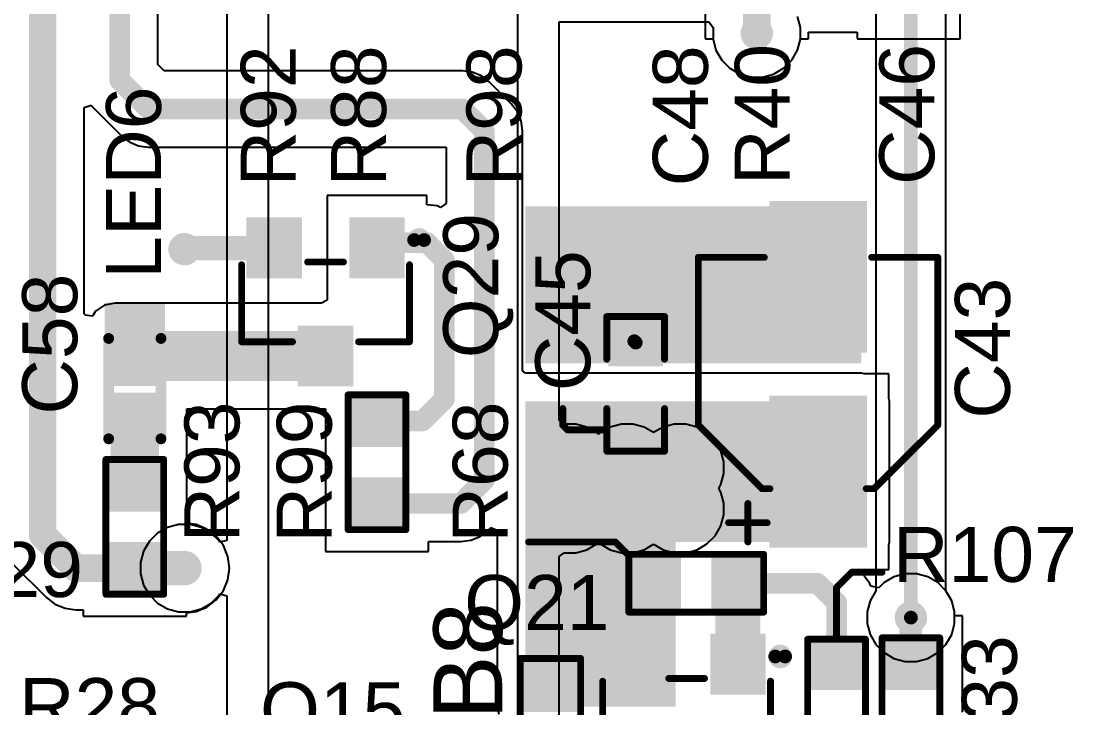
# Model space of a CAD drawing. Header units: millimetres. Extents: x -3 to 5437, y -3 to 5435.
# Drawn here: x 132.82 to 152.24, y 21.06 to 33.75 of the extents above; entities that cross this region are included whole.
import ezdxf

# ---------------------------------------------------------------- set-up
doc = ezdxf.new("R2010")
doc.units = ezdxf.units.MM
for name, color, linetype in [('BottomLayer', 5, 'Continuous'), ('BottomSolder', 6, 'Continuous'), ('TopLayer', 1, 'Continuous'), ('TopOverlay', 2, 'Continuous'), ('TopPaste', 8, 'Continuous'), ('TopSolder', 216, 'Continuous'), ('ViaHoleLayer', 16, 'Continuous')]:
    doc.layers.add(name, color=color, linetype=linetype)
doc.styles.add('Arial', font='', dxfattribs={"height": 0.2})
doc.styles.get('Arial').set_extended_font_data('Arial')

# ---------------------------------------------------------------- blocks, each defined once
blk = doc.blocks.new('R___0603_260')
at = {"layer": 'TopLayer'}
for points in [[(-0.381, 0.4445), (-0.381, -0.4445), (-1.143, -0.4445), (-1.143, 0.4445)], [(1.143, 0.4445), (1.143, -0.4445), (0.381, -0.4445), (0.381, 0.4445)]]:
    blk.add_hatch(color=1, dxfattribs=at).paths.add_polyline_path(points)
at = {"layer": 'TopPaste'}
for points in [[(-0.381, 0.4445), (-0.381, -0.4445), (-1.143, -0.4445), (-1.143, 0.4445)], [(1.143, 0.4445), (1.143, -0.4445), (0.381, -0.4445), (0.381, 0.4445)]]:
    blk.add_hatch(color=8, dxfattribs=at).paths.add_polyline_path(points)
at = {"layer": 'TopSolder'}
for points in [[(-0.2794, 0.5461), (-0.2794, -0.5461), (-1.2446, -0.5461), (-1.2446, 0.5461)], [(1.2446, 0.5461), (1.2446, -0.5461), (0.2794, -0.5461), (0.2794, 0.5461)]]:
    blk.add_hatch(color=216, dxfattribs=at).paths.add_polyline_path(points)
at = {"layer": 'TopOverlay', "const_width": 0.127}
for points in [[(-1.2192, -0.5334), (-1.2192, 0.5334)], [(1.2192, 0.5334), (-1.2192, 0.5334)], [(1.2192, -0.5334), (1.2192, 0.5334)], [(1.2192, -0.5334), (-1.2192, -0.5334)]]:
    blk.add_lwpolyline(points, dxfattribs=at)
at = {"layer": 'TopOverlay', "const_width": 0.0635}
for points in [[(-1.25095, 0.5334, 1), (-1.18745, 0.5334, 1)], [(-1.25095, 0.5334, 1), (-1.18745, 0.5334, 1)], [(1.18745, 0.5334, 1), (1.25095, 0.5334, 1)], [(1.18745, 0.5334, 1), (1.25095, 0.5334, 1)], [(-1.25095, -0.5334, 1), (-1.18745, -0.5334, 1)], [(-1.25095, -0.5334, 1), (-1.18745, -0.5334, 1)], [(1.18745, -0.5334, 1), (1.25095, -0.5334, 1)], [(1.18745, -0.5334, 1), (1.25095, -0.5334, 1)]]:
    blk.add_lwpolyline(points, format="xyb", close=True, dxfattribs=at)
blk = doc.blocks.new('RES_0603_296')
at = {"layer": 'TopLayer'}
for points in [[(-0.381, 0.4445), (-0.381, -0.4445), (-1.143, -0.4445), (-1.143, 0.4445)], [(1.143, 0.4445), (1.143, -0.4445), (0.381, -0.4445), (0.381, 0.4445)]]:
    blk.add_hatch(color=1, dxfattribs=at).paths.add_polyline_path(points)
at = {"layer": 'TopPaste'}
for points in [[(-0.381, 0.4445), (-0.381, -0.4445), (-1.143, -0.4445), (-1.143, 0.4445)], [(1.143, 0.4445), (1.143, -0.4445), (0.381, -0.4445), (0.381, 0.4445)]]:
    blk.add_hatch(color=8, dxfattribs=at).paths.add_polyline_path(points)
at = {"layer": 'TopSolder'}
for points in [[(-0.2794, 0.5461), (-0.2794, -0.5461), (-1.2446, -0.5461), (-1.2446, 0.5461)], [(1.2446, 0.5461), (1.2446, -0.5461), (0.2794, -0.5461), (0.2794, 0.5461)]]:
    blk.add_hatch(color=216, dxfattribs=at).paths.add_polyline_path(points)
at = {"layer": 'TopOverlay', "const_width": 0.127}
for points in [[(-1.2446, 0.5334), (-1.2446, -0.5334)], [(-1.2446, 0.5334), (1.2446, 0.5334)], [(1.2446, 0.5334), (1.2446, -0.5334)], [(-1.2446, -0.5334), (1.2446, -0.5334)]]:
    blk.add_lwpolyline(points, dxfattribs=at)
at = {"layer": 'TopOverlay', "const_width": 0.0635}
for points in [[(-1.27635, 0.5334, 1), (-1.21285, 0.5334, 1)], [(-1.27635, 0.5334, 1), (-1.21285, 0.5334, 1)], [(1.21285, 0.5334, 1), (1.27635, 0.5334, 1)], [(1.21285, 0.5334, 1), (1.27635, 0.5334, 1)], [(-1.27635, -0.5334, 1), (-1.21285, -0.5334, 1)], [(-1.27635, -0.5334, 1), (-1.21285, -0.5334, 1)], [(1.21285, -0.5334, 1), (1.27635, -0.5334, 1)], [(1.21285, -0.5334, 1), (1.27635, -0.5334, 1)]]:
    blk.add_lwpolyline(points, format="xyb", close=True, dxfattribs=at)
blk = doc.blocks.new('RES_0603_302')
at = {"layer": 'TopLayer'}
for points in [[(-0.381, 0.4445), (-0.381, -0.4445), (-1.143, -0.4445), (-1.143, 0.4445)], [(1.143, 0.4445), (1.143, -0.4445), (0.381, -0.4445), (0.381, 0.4445)]]:
    blk.add_hatch(color=1, dxfattribs=at).paths.add_polyline_path(points)
at = {"layer": 'TopPaste'}
for points in [[(-0.381, 0.4445), (-0.381, -0.4445), (-1.143, -0.4445), (-1.143, 0.4445)], [(1.143, 0.4445), (1.143, -0.4445), (0.381, -0.4445), (0.381, 0.4445)]]:
    blk.add_hatch(color=8, dxfattribs=at).paths.add_polyline_path(points)
at = {"layer": 'TopSolder'}
for points in [[(-0.2794, 0.5461), (-0.2794, -0.5461), (-1.2446, -0.5461), (-1.2446, 0.5461)], [(1.2446, 0.5461), (1.2446, -0.5461), (0.2794, -0.5461), (0.2794, 0.5461)]]:
    blk.add_hatch(color=216, dxfattribs=at).paths.add_polyline_path(points)
at = {"layer": 'TopOverlay', "const_width": 0.127}
for points in [[(1.2446, 0.5334), (-1.2446, 0.5334)], [(-1.2446, -0.5334), (-1.2446, 0.5334)], [(1.2446, -0.5334), (1.2446, 0.5334)], [(1.2446, -0.5334), (-1.2446, -0.5334)]]:
    blk.add_lwpolyline(points, dxfattribs=at)
at = {"layer": 'TopOverlay', "const_width": 0.0635}
for points in [[(-1.27635, 0.5334, 1), (-1.21285, 0.5334, 1)], [(-1.27635, 0.5334, 1), (-1.21285, 0.5334, 1)], [(1.21285, 0.5334, 1), (1.27635, 0.5334, 1)], [(1.21285, 0.5334, 1), (1.27635, 0.5334, 1)], [(-1.27635, -0.5334, 1), (-1.21285, -0.5334, 1)], [(-1.27635, -0.5334, 1), (-1.21285, -0.5334, 1)], [(1.21285, -0.5334, 1), (1.27635, -0.5334, 1)], [(1.21285, -0.5334, 1), (1.27635, -0.5334, 1)]]:
    blk.add_lwpolyline(points, format="xyb", close=True, dxfattribs=at)
blk = doc.blocks.new('RES_0603_315')
at = {"layer": 'TopLayer'}
for points in [[(-0.381, 0.4445), (-0.381, -0.4445), (-1.143, -0.4445), (-1.143, 0.4445)], [(1.143, 0.4445), (1.143, -0.4445), (0.381, -0.4445), (0.381, 0.4445)]]:
    blk.add_hatch(color=1, dxfattribs=at).paths.add_polyline_path(points)
at = {"layer": 'TopPaste'}
for points in [[(-0.381, 0.4445), (-0.381, -0.4445), (-1.143, -0.4445), (-1.143, 0.4445)], [(1.143, 0.4445), (1.143, -0.4445), (0.381, -0.4445), (0.381, 0.4445)]]:
    blk.add_hatch(color=8, dxfattribs=at).paths.add_polyline_path(points)
at = {"layer": 'TopSolder'}
for points in [[(-0.2794, 0.5461), (-0.2794, -0.5461), (-1.2446, -0.5461), (-1.2446, 0.5461)], [(1.2446, 0.5461), (1.2446, -0.5461), (0.2794, -0.5461), (0.2794, 0.5461)]]:
    blk.add_hatch(color=216, dxfattribs=at).paths.add_polyline_path(points)
at = {"layer": 'TopOverlay', "const_width": 0.127}
for points in [[(-1.2446, -0.5334), (-1.2446, 0.5334)], [(1.2446, 0.5334), (-1.2446, 0.5334)], [(1.2446, -0.5334), (1.2446, 0.5334)], [(1.2446, -0.5334), (-1.2446, -0.5334)]]:
    blk.add_lwpolyline(points, dxfattribs=at)
at = {"layer": 'TopOverlay', "const_width": 0.0635}
for points in [[(-1.27635, 0.5334, 1), (-1.21285, 0.5334, 1)], [(-1.27635, 0.5334, 1), (-1.21285, 0.5334, 1)], [(1.21285, 0.5334, 1), (1.27635, 0.5334, 1)], [(1.21285, 0.5334, 1), (1.27635, 0.5334, 1)], [(-1.27635, -0.5334, 1), (-1.21285, -0.5334, 1)], [(-1.27635, -0.5334, 1), (-1.21285, -0.5334, 1)], [(1.21285, -0.5334, 1), (1.27635, -0.5334, 1)], [(1.21285, -0.5334, 1), (1.27635, -0.5334, 1)]]:
    blk.add_lwpolyline(points, format="xyb", close=True, dxfattribs=at)
blk = doc.blocks.new('SOT_23_321')
at = {"layer": 'TopLayer'}
for points in [[(-0.41, 1.46), (0.41, 1.46), (0.41, 0.54), (-0.41, 0.54)], [(-1.36, -0.54), (-0.54, -0.54), (-0.54, -1.46), (-1.36, -1.46)], [(0.54, -0.54), (1.36, -0.54), (1.36, -1.46), (0.54, -1.46)]]:
    blk.add_hatch(color=1, dxfattribs=at).paths.add_polyline_path(points)
at = {"layer": 'TopPaste'}
for points in [[(-0.41, 1.46), (0.41, 1.46), (0.41, 0.54), (-0.41, 0.54)], [(-1.36, -0.54), (-0.54, -0.54), (-0.54, -1.46), (-1.36, -1.46)], [(0.54, -0.54), (1.36, -0.54), (1.36, -1.46), (0.54, -1.46)]]:
    blk.add_hatch(color=8, dxfattribs=at).paths.add_polyline_path(points)
at = {"layer": 'TopSolder'}
for points in [[(-0.512, 1.562), (0.512, 1.562), (0.512, 0.438), (-0.512, 0.438)], [(-1.462, -0.438), (-0.438, -0.438), (-0.438, -1.562), (-1.462, -1.562)], [(0.438, -0.438), (1.462, -0.438), (1.462, -1.562), (0.438, -1.562)]]:
    blk.add_hatch(color=216, dxfattribs=at).paths.add_polyline_path(points)
at = {"layer": 'TopOverlay', "const_width": 0.127}
for points in [[(-0.61, 0.737), (-1.549, 0.737)], [(-1.549, 0.737), (-1.549, -0.686)], [(1.549, 0.737), (0.61, 0.737)], [(1.549, 0.737), (1.549, -0.686)], [(0.33, -0.737), (-0.33, -0.737)]]:
    blk.add_lwpolyline(points, dxfattribs=at)
at = {"layer": 'TopOverlay'}
for points, const_width in [([(-1.581, 0.737, 1), (-1.518, 0.737, 1)], 0.0635), ([(-1.581, 0.737, 1), (-1.518, 0.737, 1)], 0.0635), ([(-0.641, 0.737, 1), (-0.578, 0.737, 1)], 0.0635), ([(0.578, 0.737, 1), (0.641, 0.737, 1)], 0.0635), ([(1.518, 0.737, 1), (1.581, 0.737, 1)], 0.0635), ([(1.518, 0.737, 1), (1.581, 0.737, 1)], 0.0635), ([(-1.581, -0.686, 1), (-1.518, -0.686, 1)], 0.0635), ([(-0.362, -0.737, 1), (-0.298, -0.737, 1)], 0.0635), ([(0.298, -0.737, 1), (0.362, -0.737, 1)], 0.0635), ([(1.518, -0.686, 1), (1.581, -0.686, 1)], 0.0635), ([(-1.636, -1.143, 1), (-1.819, -1.143, 1)], 0.254), ([(-1.882, -1.143, 1), (-1.755, -1.143, 1)], 0.127), ([(-1.699, -1.143, 1), (-1.572, -1.143, 1)], 0.127)]:
    blk.add_lwpolyline(points, format="xyb", close=True, dxfattribs=dict(at, const_width=const_width))
blk = doc.blocks.new('LED_0402_330')
at = {"layer": 'TopLayer'}
for points in [[(-0.785, 0.36), (-0.165, 0.36), (-0.165, -0.36), (-0.785, -0.36)], [(0.165, 0.36), (0.785, 0.36), (0.785, -0.36), (0.165, -0.36)]]:
    blk.add_hatch(color=1, dxfattribs=at).paths.add_polyline_path(points)
at = {"layer": 'TopOverlay'}
blk.add_hatch(color=2, dxfattribs=at).paths.add_polyline_path([(0.941, -0.559), (1.601, -0.559), (1.601, 0.559), (0.941, 0.559)])
at = {"layer": 'TopPaste'}
for points in [[(-0.785, 0.36), (-0.165, 0.36), (-0.165, -0.36), (-0.785, -0.36)], [(0.165, 0.36), (0.785, 0.36), (0.785, -0.36), (0.165, -0.36)]]:
    blk.add_hatch(color=8, dxfattribs=at).paths.add_polyline_path(points)
at = {"layer": 'TopSolder'}
for points in [[(-0.887, 0.462), (-0.063, 0.462), (-0.063, -0.462), (-0.887, -0.462)], [(0.063, 0.462), (0.887, 0.462), (0.887, -0.462), (0.063, -0.462)]]:
    blk.add_hatch(color=216, dxfattribs=at).paths.add_polyline_path(points)
at = {"layer": 'TopOverlay', "const_width": 0.2}
for points in [[(-0.914, 0.483), (0.94, 0.483)], [(-0.914, 0.483), (-0.914, -0.483)], [(0.94, 0.483), (0.94, -0.483)], [(-0.914, -0.483), (0.94, -0.483)]]:
    blk.add_lwpolyline(points, dxfattribs=at)
at = {"layer": 'TopOverlay', "const_width": 0.1}
for points in [[(-0.964, 0.483, 1), (-0.864, 0.483, 1)], [(-0.964, 0.483, 1), (-0.864, 0.483, 1)], [(0.89, 0.483, 1), (0.99, 0.483, 1)], [(0.89, 0.483, 1), (0.99, 0.483, 1)], [(-0.964, -0.483, 1), (-0.864, -0.483, 1)], [(-0.964, -0.483, 1), (-0.864, -0.483, 1)], [(0.89, -0.483, 1), (0.99, -0.483, 1)], [(0.89, -0.483, 1), (0.99, -0.483, 1)]]:
    blk.add_lwpolyline(points, format="xyb", close=True, dxfattribs=at)
blk = doc.blocks.new('S______B______389')
at = {"layer": 'TopLayer'}
for points in [[(-1.143, -0.4445), (-1.143, 0.4445), (-0.381, 0.4445), (-0.381, -0.4445)], [(0.381, -0.4445), (0.381, 0.4445), (1.143, 0.4445), (1.143, -0.4445)]]:
    blk.add_hatch(color=1, dxfattribs=at).paths.add_polyline_path(points)
at = {"layer": 'TopPaste'}
for points in [[(-1.143, -0.4445), (-1.143, 0.4445), (-0.381, 0.4445), (-0.381, -0.4445)], [(0.381, -0.4445), (0.381, 0.4445), (1.143, 0.4445), (1.143, -0.4445)]]:
    blk.add_hatch(color=8, dxfattribs=at).paths.add_polyline_path(points)
at = {"layer": 'TopSolder'}
for points in [[(-1.2446, -0.5461), (-1.2446, 0.5461), (-0.2794, 0.5461), (-0.2794, -0.5461)], [(0.2794, -0.5461), (0.2794, 0.5461), (1.2446, 0.5461), (1.2446, -0.5461)]]:
    blk.add_hatch(color=216, dxfattribs=at).paths.add_polyline_path(points)
at = {"layer": 'TopOverlay', "const_width": 0.127}
for points in [[(-1.27, -0.5588), (-1.27, 0.5588)], [(1.27, 0.5588), (-1.27, 0.5588)], [(1.27, -0.5588), (1.27, 0.5588)], [(1.27, -0.5588), (-1.27, -0.5588)]]:
    blk.add_lwpolyline(points, dxfattribs=at)
at = {"layer": 'TopOverlay', "const_width": 0.0635}
for points in [[(-1.30175, 0.5588, 1), (-1.23825, 0.5588, 1)], [(-1.30175, 0.5588, 1), (-1.23825, 0.5588, 1)], [(1.23825, 0.5588, 1), (1.30175, 0.5588, 1)], [(1.23825, 0.5588, 1), (1.30175, 0.5588, 1)], [(-1.30175, -0.5588, 1), (-1.23825, -0.5588, 1)], [(-1.30175, -0.5588, 1), (-1.23825, -0.5588, 1)], [(1.23825, -0.5588, 1), (1.30175, -0.5588, 1)], [(1.23825, -0.5588, 1), (1.30175, -0.5588, 1)]]:
    blk.add_lwpolyline(points, format="xyb", close=True, dxfattribs=at)
blk = doc.blocks.new('RES_0603_399')
at = {"layer": 'TopLayer'}
for points in [[(-0.381, 0.4445), (-0.381, -0.4445), (-1.143, -0.4445), (-1.143, 0.4445)], [(1.143, 0.4445), (1.143, -0.4445), (0.381, -0.4445), (0.381, 0.4445)]]:
    blk.add_hatch(color=1, dxfattribs=at).paths.add_polyline_path(points)
at = {"layer": 'TopPaste'}
for points in [[(-0.381, 0.4445), (-0.381, -0.4445), (-1.143, -0.4445), (-1.143, 0.4445)], [(1.143, 0.4445), (1.143, -0.4445), (0.381, -0.4445), (0.381, 0.4445)]]:
    blk.add_hatch(color=8, dxfattribs=at).paths.add_polyline_path(points)
at = {"layer": 'TopSolder'}
for points in [[(-0.2794, 0.5461), (-0.2794, -0.5461), (-1.2446, -0.5461), (-1.2446, 0.5461)], [(1.2446, 0.5461), (1.2446, -0.5461), (0.2794, -0.5461), (0.2794, 0.5461)]]:
    blk.add_hatch(color=216, dxfattribs=at).paths.add_polyline_path(points)
at = {"layer": 'TopOverlay', "const_width": 0.127}
for points in [[(-1.2446, 0.5334), (-1.2446, -0.5334)], [(1.2446, 0.5334), (-1.2446, 0.5334)], [(1.2446, 0.5334), (1.2446, -0.5334)], [(1.2446, -0.5334), (-1.2446, -0.5334)]]:
    blk.add_lwpolyline(points, dxfattribs=at)
at = {"layer": 'TopOverlay', "const_width": 0.0635}
for points in [[(-1.27635, 0.5334, 1), (-1.21285, 0.5334, 1)], [(-1.27635, 0.5334, 1), (-1.21285, 0.5334, 1)], [(1.21285, 0.5334, 1), (1.27635, 0.5334, 1)], [(1.21285, 0.5334, 1), (1.27635, 0.5334, 1)], [(-1.27635, -0.5334, 1), (-1.21285, -0.5334, 1)], [(-1.27635, -0.5334, 1), (-1.21285, -0.5334, 1)], [(1.21285, -0.5334, 1), (1.27635, -0.5334, 1)], [(1.21285, -0.5334, 1), (1.27635, -0.5334, 1)]]:
    blk.add_lwpolyline(points, format="xyb", close=True, dxfattribs=at)
blk = doc.blocks.new('SOT_23_403')
at = {"layer": 'TopLayer'}
for points in [[(-0.41, 1.46), (0.41, 1.46), (0.41, 0.54), (-0.41, 0.54)], [(-1.36, -0.54), (-0.54, -0.54), (-0.54, -1.46), (-1.36, -1.46)], [(0.54, -0.54), (1.36, -0.54), (1.36, -1.46), (0.54, -1.46)]]:
    blk.add_hatch(color=1, dxfattribs=at).paths.add_polyline_path(points)
at = {"layer": 'TopPaste'}
for points in [[(-0.41, 1.46), (0.41, 1.46), (0.41, 0.54), (-0.41, 0.54)], [(-1.36, -0.54), (-0.54, -0.54), (-0.54, -1.46), (-1.36, -1.46)], [(0.54, -0.54), (1.36, -0.54), (1.36, -1.46), (0.54, -1.46)]]:
    blk.add_hatch(color=8, dxfattribs=at).paths.add_polyline_path(points)
at = {"layer": 'TopSolder'}
for points in [[(-0.512, 1.562), (0.512, 1.562), (0.512, 0.438), (-0.512, 0.438)], [(-1.462, -0.438), (-0.438, -0.438), (-0.438, -1.562), (-1.462, -1.562)], [(0.438, -0.438), (1.462, -0.438), (1.462, -1.562), (0.438, -1.562)]]:
    blk.add_hatch(color=216, dxfattribs=at).paths.add_polyline_path(points)
at = {"layer": 'TopOverlay', "const_width": 0.127}
for points in [[(-0.61, 0.737), (-1.549, 0.737)], [(-1.549, 0.737), (-1.549, -0.686)], [(1.549, 0.737), (0.61, 0.737)], [(1.549, 0.737), (1.549, -0.686)], [(0.33, -0.737), (-0.33, -0.737)]]:
    blk.add_lwpolyline(points, dxfattribs=at)
at = {"layer": 'TopOverlay'}
for points, const_width in [([(-1.581, 0.737, 1), (-1.518, 0.737, 1)], 0.0635), ([(-1.581, 0.737, 1), (-1.518, 0.737, 1)], 0.0635), ([(-0.641, 0.737, 1), (-0.578, 0.737, 1)], 0.0635), ([(0.578, 0.737, 1), (0.641, 0.737, 1)], 0.0635), ([(1.518, 0.737, 1), (1.581, 0.737, 1)], 0.0635), ([(1.518, 0.737, 1), (1.581, 0.737, 1)], 0.0635), ([(-1.581, -0.686, 1), (-1.518, -0.686, 1)], 0.0635), ([(-0.362, -0.737, 1), (-0.298, -0.737, 1)], 0.0635), ([(0.298, -0.737, 1), (0.362, -0.737, 1)], 0.0635), ([(1.518, -0.686, 1), (1.581, -0.686, 1)], 0.0635), ([(-1.636, -1.143, 1), (-1.819, -1.143, 1)], 0.254), ([(-1.882, -1.143, 1), (-1.755, -1.143, 1)], 0.127), ([(-1.699, -1.143, 1), (-1.572, -1.143, 1)], 0.127)]:
    blk.add_lwpolyline(points, format="xyb", close=True, dxfattribs=dict(at, const_width=const_width))
blk = doc.blocks.new('C__0603_483')
at = {"layer": 'TopLayer'}
for points in [[(-0.381, 0.445), (-0.381, -0.445), (-1.143, -0.445), (-1.143, 0.445)], [(1.143, 0.445), (1.143, -0.445), (0.381, -0.445), (0.381, 0.445)]]:
    blk.add_hatch(color=1, dxfattribs=at).paths.add_polyline_path(points)
at = {"layer": 'TopPaste'}
for points in [[(-0.381, 0.445), (-0.381, -0.445), (-1.143, -0.445), (-1.143, 0.445)], [(1.143, 0.445), (1.143, -0.445), (0.381, -0.445), (0.381, 0.445)]]:
    blk.add_hatch(color=8, dxfattribs=at).paths.add_polyline_path(points)
at = {"layer": 'TopSolder'}
for points in [[(-0.321, 0.504), (-0.321, -0.504), (-1.203, -0.504), (-1.203, 0.504)], [(1.203, 0.504), (1.203, -0.504), (0.321, -0.504), (0.321, 0.504)]]:
    blk.add_hatch(color=216, dxfattribs=at).paths.add_polyline_path(points)
at = {"layer": 'TopOverlay', "const_width": 0.127}
for points in [[(-1.245, 0.533), (-1.245, -0.533)], [(-1.245, 0.533), (-0.457, 0.533)], [(0.457, 0.533), (1.245, 0.533)], [(1.245, 0.533), (1.245, -0.533)], [(-1.245, -0.533), (-0.457, -0.533)], [(0.457, -0.533), (1.245, -0.533)]]:
    blk.add_lwpolyline(points, dxfattribs=at)
at = {"layer": 'TopOverlay', "const_width": 0.0635}
for points in [[(-1.276, 0.533, 1), (-1.213, 0.533, 1)], [(-1.276, 0.533, 1), (-1.213, 0.533, 1)], [(-0.489, 0.533, 1), (-0.425, 0.533, 1)], [(0.425, 0.533, 1), (0.489, 0.533, 1)], [(1.213, 0.533, 1), (1.276, 0.533, 1)], [(1.213, 0.533, 1), (1.276, 0.533, 1)], [(-1.276, -0.533, 1), (-1.213, -0.533, 1)], [(-1.276, -0.533, 1), (-1.213, -0.533, 1)], [(-0.489, -0.533, 1), (-0.425, -0.533, 1)], [(0.425, -0.533, 1), (0.489, -0.533, 1)], [(1.213, -0.533, 1), (1.276, -0.533, 1)], [(1.213, -0.533, 1), (1.276, -0.533, 1)]]:
    blk.add_lwpolyline(points, format="xyb", close=True, dxfattribs=at)
blk = doc.blocks.new('RVT1E100M0405__485')
at = {"layer": 'TopLayer'}
for points in [[(-3.1, 0.8), (-0.5, 0.8), (-0.5, -0.8), (-3.1, -0.8)], [(0.5, 0.8), (3.1, 0.8), (3.1, -0.8), (0.5, -0.8)]]:
    blk.add_hatch(color=1, dxfattribs=at).paths.add_polyline_path(points)
at = {"layer": 'TopPaste'}
for points in [[(-3.1, 0.8), (-0.5, 0.8), (-0.5, -0.8), (-3.1, -0.8)], [(0.5, 0.8), (3.1, 0.8), (3.1, -0.8), (0.5, -0.8)]]:
    blk.add_hatch(color=8, dxfattribs=at).paths.add_polyline_path(points)
at = {"layer": 'TopSolder'}
for points in [[(-3.202, 0.902), (-0.398, 0.902), (-0.398, -0.902), (-3.202, -0.902)], [(0.398, 0.902), (3.202, 0.902), (3.202, -0.902), (0.398, -0.902)]]:
    blk.add_hatch(color=216, dxfattribs=at).paths.add_polyline_path(points)
at = {"layer": 'TopOverlay', "const_width": 0.127}
for points in [[(-0.94, 2.21), (-2.115, 1.035)], [(-0.94, 2.21), (2.159, 2.21)], [(2.159, 2.21), (2.159, 0.991)], [(-2.743, 1.651), (-2.743, 0.94)], [(-3.099, 1.295), (-2.388, 1.295)], [(-2.115, 1.035), (-2.115, 0.889)], [(-2.115, -0.889), (-2.115, -1.035)], [(2.159, -0.991), (2.159, -2.21)], [(-2.115, -1.035), (-0.94, -2.21)], [(-0.94, -2.21), (2.159, -2.21)]]:
    blk.add_lwpolyline(points, dxfattribs=at)
at = {"layer": 'TopOverlay', "const_width": 0.0635}
for points in [[(-0.972, 2.21, 1), (-0.908, 2.21, 1)], [(-0.972, 2.21, 1), (-0.908, 2.21, 1)], [(2.127, 2.21, 1), (2.191, 2.21, 1)], [(2.127, 2.21, 1), (2.191, 2.21, 1)], [(-2.775, 1.651, 1), (-2.711, 1.651, 1)], [(-3.131, 1.295, 1), (-3.067, 1.295, 1)], [(-2.419, 1.295, 1), (-2.356, 1.295, 1)], [(-2.775, 0.94, 1), (-2.711, 0.94, 1)], [(-2.146, 1.035, 1), (-2.083, 1.035, 1)], [(-2.146, 1.035, 1), (-2.083, 1.035, 1)], [(2.127, 0.991, 1), (2.191, 0.991, 1)], [(-2.146, 0.889, 1), (-2.083, 0.889, 1)], [(-2.146, -0.889, 1), (-2.083, -0.889, 1)], [(2.127, -0.991, 1), (2.191, -0.991, 1)], [(-2.146, -1.035, 1), (-2.083, -1.035, 1)], [(-2.146, -1.035, 1), (-2.083, -1.035, 1)], [(-0.972, -2.21, 1), (-0.908, -2.21, 1)], [(-0.972, -2.21, 1), (-0.908, -2.21, 1)], [(2.127, -2.21, 1), (2.191, -2.21, 1)], [(2.127, -2.21, 1), (2.191, -2.21, 1)]]:
    blk.add_lwpolyline(points, format="xyb", close=True, dxfattribs=at)

msp = doc.modelspace()

# ---------------------------------------------------------------- hatches: boundary and pattern name
at = {"layer": 'BottomLayer'}
h = msp.add_hatch(color=5, dxfattribs=at)
edge = h.paths.add_edge_path()
edge.add_arc((146.402, 33.528), 0.3, 0, 360)
h = msp.add_hatch(color=5, dxfattribs=at)
edge = h.paths.add_edge_path()
edge.add_arc((145.45, 29.766), 0.3, 0, 360)
h = msp.add_hatch(color=5, dxfattribs=at)
edge = h.paths.add_edge_path()
edge.add_arc((146.313, 29.766), 0.3, 0, 360)
h = msp.add_hatch(color=5, dxfattribs=at)
edge = h.paths.add_edge_path()
edge.add_arc((135.839, 29.54), 0.3, 0, 360)
h = msp.add_hatch(color=5, dxfattribs=at)
edge = h.paths.add_edge_path()
edge.add_arc((145.45, 28.903), 0.3, 0, 360)
h = msp.add_hatch(color=5, dxfattribs=at)
edge = h.paths.add_edge_path()
edge.add_arc((146.339, 28.877), 0.3, 0, 360)
h = msp.add_hatch(color=5, dxfattribs=at)
edge = h.paths.add_edge_path()
edge.add_arc((145.45, 28.014), 0.3, 0, 360)
h = msp.add_hatch(color=5, dxfattribs=at)
edge = h.paths.add_edge_path()
edge.add_arc((146.313, 28.014), 0.3, 0, 360)
h = msp.add_hatch(color=5, dxfattribs=at)
edge = h.paths.add_edge_path()
edge.add_arc((142.956, 25.502), 0.3, 0, 360)
h = msp.add_hatch(color=5, dxfattribs=at)
edge = h.paths.add_edge_path()
edge.add_arc((144.009, 25.502), 0.3, 0, 360)
h = msp.add_hatch(color=5, dxfattribs=at)
edge = h.paths.add_edge_path()
edge.add_arc((144.987, 25.502), 0.3, 0, 360)
h = msp.add_hatch(color=5, dxfattribs=at)
edge = h.paths.add_edge_path()
edge.add_arc((142.956, 24.74), 0.3, 0, 360)
h = msp.add_hatch(color=5, dxfattribs=at)
edge = h.paths.add_edge_path()
edge.add_arc((144.009, 24.74), 0.3, 0, 360)
h = msp.add_hatch(color=5, dxfattribs=at)
edge = h.paths.add_edge_path()
edge.add_arc((144.987, 24.74), 0.3, 0, 360)
h = msp.add_hatch(color=5, dxfattribs=at)
edge = h.paths.add_edge_path()
edge.add_arc((135.836, 23.648), 0.3, 0, 360)
h = msp.add_hatch(color=5, dxfattribs=at)
edge = h.paths.add_edge_path()
edge.add_arc((149.247, 22.734), 0.3, 0, 360)
at = {"layer": 'BottomSolder'}
h = msp.add_hatch(color=6, dxfattribs=at)
edge = h.paths.add_edge_path()
edge.add_arc((135.839, 29.54), 0.15, 0, 360)
h = msp.add_hatch(color=6, dxfattribs=at)
edge = h.paths.add_edge_path()
edge.add_arc((146.339, 28.877), 0.15, 0, 360)
h = msp.add_hatch(color=6, dxfattribs=at)
edge = h.paths.add_edge_path()
edge.add_arc((135.836, 23.648), 0.15, 0, 360)
h = msp.add_hatch(color=6, dxfattribs=at)
edge = h.paths.add_edge_path()
edge.add_arc((149.247, 22.734), 0.15, 0, 360)
at = {"layer": 'TopLayer'}
h = msp.add_hatch(color=1, dxfattribs=at)
edge = h.paths.add_edge_path()
edge.add_arc((146.402, 33.528), 0.3, 0, 360)
for points in [[(142.13, 27.433), (148.333, 27.433), (148.333, 30.33), (142.13, 30.33)], [(137.45, 29.782), (135.839, 29.782), (135.839, 29.332), (137.45, 29.332)], [(134.561, 27.106), (138.852, 27.106), (138.852, 28.026), (134.561, 28.026)], [(134.477, 24.791), (135.366, 24.791), (135.366, 26.786), (134.477, 26.786)], [(142.13, 24.13), (148.333, 24.13), (148.333, 26.73), (142.13, 26.73)], [(142.13, 21.09), (144.904, 21.09), (144.904, 26.671), (142.13, 26.671)], [(145.64, 21.413), (146.467, 21.413), (146.467, 23.813), (145.64, 23.813)], [(149.032, 21.496), (149.454, 21.496), (149.454, 22.734), (149.032, 22.734)]]:
    msp.add_hatch(color=1, dxfattribs=at).paths.add_polyline_path(points)
h = msp.add_hatch(color=1, dxfattribs=at)
edge = h.paths.add_edge_path()
edge.add_arc((145.45, 29.766), 0.3, 0, 360)
h = msp.add_hatch(color=1, dxfattribs=at)
edge = h.paths.add_edge_path()
edge.add_arc((146.313, 29.766), 0.3, 0, 360)
h = msp.add_hatch(color=1, dxfattribs=at)
edge = h.paths.add_edge_path()
edge.add_arc((135.839, 29.54), 0.3, 0, 360)
h = msp.add_hatch(color=1, dxfattribs=at)
edge = h.paths.add_edge_path()
edge.add_arc((145.45, 28.903), 0.3, 0, 360)
h = msp.add_hatch(color=1, dxfattribs=at)
edge = h.paths.add_edge_path()
edge.add_arc((146.339, 28.877), 0.3, 0, 360)
h = msp.add_hatch(color=1, dxfattribs=at)
edge = h.paths.add_edge_path()
edge.add_arc((145.45, 28.014), 0.3, 0, 360)
h = msp.add_hatch(color=1, dxfattribs=at)
edge = h.paths.add_edge_path()
edge.add_arc((146.313, 28.014), 0.3, 0, 360)
h = msp.add_hatch(color=1, dxfattribs=at)
edge = h.paths.add_edge_path()
edge.add_arc((142.956, 25.502), 0.3, 0, 360)
h = msp.add_hatch(color=1, dxfattribs=at)
edge = h.paths.add_edge_path()
edge.add_arc((144.009, 25.502), 0.3, 0, 360)
h = msp.add_hatch(color=1, dxfattribs=at)
edge = h.paths.add_edge_path()
edge.add_arc((144.987, 25.502), 0.3, 0, 360)
h = msp.add_hatch(color=1, dxfattribs=at)
edge = h.paths.add_edge_path()
edge.add_arc((142.956, 24.74), 0.3, 0, 360)
h = msp.add_hatch(color=1, dxfattribs=at)
edge = h.paths.add_edge_path()
edge.add_arc((144.009, 24.74), 0.3, 0, 360)
h = msp.add_hatch(color=1, dxfattribs=at)
edge = h.paths.add_edge_path()
edge.add_arc((144.987, 24.74), 0.3, 0, 360)
h = msp.add_hatch(color=1, dxfattribs=at)
edge = h.paths.add_edge_path()
edge.add_arc((135.836, 23.648), 0.3, 0, 360)
h = msp.add_hatch(color=1, dxfattribs=at)
edge = h.paths.add_edge_path()
edge.add_arc((149.247, 22.734), 0.3, 0, 360)
at = {"layer": 'TopSolder'}
h = msp.add_hatch(color=216, dxfattribs=at)
edge = h.paths.add_edge_path()
edge.add_arc((135.839, 29.54), 0.15, 0, 360)
h = msp.add_hatch(color=216, dxfattribs=at)
edge = h.paths.add_edge_path()
edge.add_arc((146.339, 28.877), 0.15, 0, 360)
h = msp.add_hatch(color=216, dxfattribs=at)
edge = h.paths.add_edge_path()
edge.add_arc((135.836, 23.648), 0.15, 0, 360)
h = msp.add_hatch(color=216, dxfattribs=at)
edge = h.paths.add_edge_path()
edge.add_arc((149.247, 22.734), 0.15, 0, 360)
at = {"layer": 'ViaHoleLayer'}
h = msp.add_hatch(color=16, dxfattribs=at)
edge = h.paths.add_edge_path()
edge.add_arc((146.402, 33.528), 0.15, 0, 360)
h = msp.add_hatch(color=16, dxfattribs=at)
edge = h.paths.add_edge_path()
edge.add_arc((145.45, 29.766), 0.15, 0, 360)
h = msp.add_hatch(color=16, dxfattribs=at)
edge = h.paths.add_edge_path()
edge.add_arc((146.313, 29.766), 0.15, 0, 360)
h = msp.add_hatch(color=16, dxfattribs=at)
edge = h.paths.add_edge_path()
edge.add_arc((135.839, 29.54), 0.15, 0, 360)
h = msp.add_hatch(color=16, dxfattribs=at)
edge = h.paths.add_edge_path()
edge.add_arc((145.45, 28.903), 0.15, 0, 360)
h = msp.add_hatch(color=16, dxfattribs=at)
edge = h.paths.add_edge_path()
edge.add_arc((146.339, 28.877), 0.15, 0, 360)
h = msp.add_hatch(color=16, dxfattribs=at)
edge = h.paths.add_edge_path()
edge.add_arc((145.45, 28.014), 0.15, 0, 360)
h = msp.add_hatch(color=16, dxfattribs=at)
edge = h.paths.add_edge_path()
edge.add_arc((146.313, 28.014), 0.15, 0, 360)
h = msp.add_hatch(color=16, dxfattribs=at)
edge = h.paths.add_edge_path()
edge.add_arc((142.956, 25.502), 0.15, 0, 360)
h = msp.add_hatch(color=16, dxfattribs=at)
edge = h.paths.add_edge_path()
edge.add_arc((144.009, 25.502), 0.15, 0, 360)
h = msp.add_hatch(color=16, dxfattribs=at)
edge = h.paths.add_edge_path()
edge.add_arc((144.987, 25.502), 0.15, 0, 360)
h = msp.add_hatch(color=16, dxfattribs=at)
edge = h.paths.add_edge_path()
edge.add_arc((142.956, 24.74), 0.15, 0, 360)
h = msp.add_hatch(color=16, dxfattribs=at)
edge = h.paths.add_edge_path()
edge.add_arc((144.009, 24.74), 0.15, 0, 360)
h = msp.add_hatch(color=16, dxfattribs=at)
edge = h.paths.add_edge_path()
edge.add_arc((144.987, 24.74), 0.15, 0, 360)
h = msp.add_hatch(color=16, dxfattribs=at)
edge = h.paths.add_edge_path()
edge.add_arc((135.836, 23.648), 0.15, 0, 360)
h = msp.add_hatch(color=16, dxfattribs=at)
edge = h.paths.add_edge_path()
edge.add_arc((149.247, 22.734), 0.15, 0, 360)

# ---------------------------------------------------------------- linework, layer by layer
at = {"layer": 'BottomLayer'}
for p, q in [((149.894, 23.228), (149.894, 47.677)), ((148.6, 47.408), (148.6, 23.228)), ((136.62, 36.085), (136.62, 24.16)), ((137.389, 13.741), (137.389, 36.085)), ((141.986, 34.214), (141.986, 19.251)), ((147.21, 33.634), (147.155, 33.84)), ((142.755, 26.383), (142.755, 33.739)), ((142.755, 33.739), (145.517, 33.739)), ((145.517, 33.739), (145.595, 33.638)), ((145.595, 33.638), (145.594, 33.634)), ((145.594, 33.634), (145.594, 33.422)), ((147.21, 33.422), (147.21, 33.634)), ((145.594, 33.422), (145.649, 33.216)), ((147.155, 33.216), (147.21, 33.422)), ((145.649, 33.216), (145.755, 33.032)), ((147.048, 33.032), (147.155, 33.216)), ((145.755, 33.032), (145.905, 32.881)), ((146.898, 32.881), (147.048, 33.032)), ((145.905, 32.881), (146.09, 32.775)), ((146.713, 32.775), (146.898, 32.881)), ((146.09, 32.775), (146.295, 32.72)), ((146.295, 32.72), (146.508, 32.72)), ((146.508, 32.72), (146.713, 32.775)), ((142.849, 26.31), (142.755, 26.383)), ((143.062, 26.31), (142.849, 26.31)), ((143.267, 26.255), (143.062, 26.31)), ((143.452, 26.149), (143.267, 26.255)), ((143.697, 26.255), (143.513, 26.149)), ((143.902, 26.31), (143.697, 26.255)), ((144.115, 26.31), (143.902, 26.31)), ((144.321, 26.255), (144.115, 26.31)), ((144.498, 26.153), (144.321, 26.255)), ((144.675, 26.255), (144.498, 26.153)), ((144.88, 26.31), (144.675, 26.255)), ((145.093, 26.31), (144.88, 26.31)), ((145.299, 26.255), (145.093, 26.31)), ((145.483, 26.149), (145.299, 26.255)), ((143.482, 26.118), (143.452, 26.149)), ((143.513, 26.149), (143.482, 26.118)), ((145.633, 25.999), (145.483, 26.149)), ((145.74, 25.814), (145.633, 25.999)), ((145.795, 25.609), (145.74, 25.814)), ((145.795, 25.396), (145.795, 25.609)), ((145.74, 25.191), (145.795, 25.396)), ((145.7, 25.121), (145.74, 25.191)), ((145.74, 25.052), (145.7, 25.121)), ((145.795, 24.847), (145.74, 25.052)), ((145.795, 24.634), (145.795, 24.847)), ((145.74, 24.429), (145.795, 24.634)), ((135.34, 24.295), (135.189, 24.144)), ((135.524, 24.401), (135.34, 24.295)), ((135.729, 24.456), (135.524, 24.401)), ((135.942, 24.456), (135.729, 24.456)), ((136.148, 24.401), (135.942, 24.456)), ((136.332, 24.295), (136.148, 24.401)), ((136.482, 24.144), (136.332, 24.295)), ((145.633, 24.244), (145.74, 24.429)), ((135.189, 24.144), (135.083, 23.96)), ((136.493, 24.126), (136.482, 24.144)), ((136.62, 24.16), (136.493, 24.126)), ((143.267, 23.988), (143.452, 24.094)), ((143.452, 24.094), (143.482, 24.124)), ((143.482, 24.124), (143.513, 24.094)), ((143.513, 24.094), (143.697, 23.988)), ((144.321, 23.988), (144.498, 24.09)), ((144.498, 24.09), (144.675, 23.988)), ((145.299, 23.988), (145.483, 24.094)), ((145.483, 24.094), (145.633, 24.244)), ((135.083, 23.96), (135.028, 23.755)), ((142.755, 23.86), (142.849, 23.932)), ((142.849, 23.932), (143.062, 23.932)), ((143.062, 23.932), (143.267, 23.988)), ((143.697, 23.988), (143.902, 23.932)), ((143.902, 23.932), (144.115, 23.932)), ((144.115, 23.932), (144.321, 23.988)), ((144.675, 23.988), (144.88, 23.932)), ((144.88, 23.932), (145.093, 23.932)), ((145.093, 23.932), (145.299, 23.988)), ((135.028, 23.755), (135.028, 23.542)), ((142.755, 19.251), (142.755, 23.86)), ((135.028, 23.542), (135.083, 23.336)), ((135.083, 23.336), (135.189, 23.152)), ((135.189, 23.152), (135.34, 23.002)), ((136.332, 23.002), (136.482, 23.152)), ((136.482, 23.152), (136.493, 23.171)), ((136.493, 23.171), (136.62, 23.137)), ((136.62, 23.137), (136.62, 13.741)), ((148.6, 23.228), (148.494, 23.046)), ((150, 23.046), (149.894, 23.228)), ((135.34, 23.002), (135.524, 22.895)), ((136.148, 22.895), (136.332, 23.002)), ((148.494, 23.046), (148.439, 22.84)), ((150.055, 22.84), (150, 23.046)), ((135.524, 22.895), (135.729, 22.84)), ((135.729, 22.84), (135.942, 22.84)), ((135.942, 22.84), (136.148, 22.895)), ((148.439, 22.84), (148.439, 22.627)), ((150.055, 22.627), (150.055, 22.84)), ((148.439, 22.627), (148.494, 22.422)), ((150, 22.422), (150.055, 22.627)), ((148.494, 22.422), (148.6, 22.238)), ((149.894, 22.238), (150, 22.422)), ((148.6, 22.238), (148.751, 22.087)), ((149.743, 22.087), (149.894, 22.238)), ((148.751, 22.087), (148.935, 21.981)), ((148.935, 21.981), (149.141, 21.926)), ((149.353, 21.926), (149.559, 21.981)), ((149.559, 21.981), (149.743, 22.087)), ((149.141, 21.926), (149.353, 21.926))]:
    msp.add_line(p, q, dxfattribs=at)
at = {"layer": 'BottomLayer', "const_width": 0.254}
msp.add_lwpolyline([(149.247, 22.734), (149.247, 47.677)], dxfattribs=at)
at = {"layer": 'BottomLayer', "const_width": 0.127}
msp.add_lwpolyline([(149.184, 22.734, 1), (149.311, 22.734, 1)], format="xyb", close=True, dxfattribs=at)
at = {"layer": 'TopLayer'}
for p, q in [((135.347, 32.951), (135.347, 37.982)), ((150.159, 33.427), (150.159, 35.205)), ((145.45, 34.92), (145.45, 33.427)), ((145.45, 33.427), (145.594, 33.427)), ((145.594, 33.427), (145.594, 33.422)), ((145.594, 33.422), (145.649, 33.216)), ((147.155, 33.216), (147.21, 33.422)), ((147.21, 33.422), (147.21, 33.427)), ((147.21, 33.427), (147.355, 33.427)), ((147.355, 33.427), (147.355, 33.548)), ((147.355, 33.548), (148.254, 33.548)), ((148.254, 33.548), (148.254, 33.427)), ((148.254, 33.427), (150.159, 33.427)), ((145.649, 33.216), (145.755, 33.032)), ((147.048, 33.032), (147.155, 33.216)), ((145.755, 33.032), (145.905, 32.881)), ((146.898, 32.881), (147.048, 33.032)), ((135.462, 32.836), (135.347, 32.951)), ((140.967, 32.836), (135.462, 32.836)), ((141.149, 32.812), (140.967, 32.836)), ((145.905, 32.881), (146.09, 32.775)), ((146.713, 32.775), (146.898, 32.881)), ((141.319, 32.742), (141.149, 32.812)), ((141.465, 32.63), (141.319, 32.742)), ((141.871, 32.224), (141.465, 32.63)), ((146.09, 32.775), (146.295, 32.72)), ((146.295, 32.72), (146.508, 32.72)), ((146.508, 32.72), (146.713, 32.775)), ((133.988, 32.155), (134.115, 32.198)), ((133.988, 28.344), (133.988, 32.155)), ((134.115, 32.198), (134.144, 32.161)), ((134.144, 32.161), (134.672, 31.634)), ((141.983, 32.078), (141.871, 32.224)), ((142.054, 31.908), (141.983, 32.078)), ((142.078, 31.725), (142.054, 31.908)), ((142.078, 27.291), (142.078, 31.725)), ((134.672, 31.634), (134.818, 31.522)), ((134.818, 31.522), (134.987, 31.451)), ((134.987, 31.451), (135.17, 31.427)), ((135.17, 31.427), (140.669, 31.427)), ((140.669, 31.427), (140.669, 30.383)), ((140.31, 30.534), (138.474, 30.534)), ((138.474, 30.534), (138.474, 28.598)), ((140.31, 30.362), (140.31, 30.534)), ((140.318, 30.362), (140.31, 30.362)), ((140.5, 30.338), (140.318, 30.362)), ((140.563, 30.312), (140.5, 30.338)), ((140.669, 30.383), (140.563, 30.312)), ((138.474, 28.598), (138.369, 28.544)), ((134.195, 28.393), (134.137, 28.305)), ((134.363, 28.505), (134.195, 28.393)), ((134.561, 28.544), (134.363, 28.505)), ((138.369, 28.544), (134.561, 28.544)), ((134.005, 28.319), (133.988, 28.344)), ((134.137, 28.305), (134.005, 28.319)), ((142.13, 27.248), (142.078, 27.291)), ((148.333, 27.248), (142.13, 27.248)), ((148.383, 27.238), (148.333, 27.248)), ((148.841, 27.238), (148.383, 27.238)), ((148.841, 26.78), (148.841, 27.238)), ((148.85, 26.73), (148.841, 26.78)), ((148.85, 24.13), (148.85, 26.73)), ((135.884, 24.791), (135.884, 26.589)), ((135.884, 26.589), (138.439, 26.589)), ((138.439, 26.589), (138.439, 25.477)), ((138.439, 25.477), (138.439, 23.953)), ((135.874, 24.741), (135.884, 24.791)), ((135.874, 24.476), (135.874, 24.741)), ((136.051, 24.453), (135.874, 24.476)), ((136.252, 24.369), (136.051, 24.453)), ((136.425, 24.237), (136.252, 24.369)), ((141.294, 24.232), (141.439, 24.344)), ((141.439, 24.344), (141.495, 24.399)), ((141.495, 24.399), (141.612, 24.351)), ((141.612, 24.351), (141.612, 24.13)), ((136.557, 24.065), (136.425, 24.237)), ((140.344, 23.953), (140.344, 24.138)), ((140.344, 24.138), (140.941, 24.138)), ((140.941, 24.138), (141.124, 24.162)), ((141.124, 24.162), (141.294, 24.232)), ((141.612, 24.13), (141.612, 21.09)), ((148.841, 24.08), (148.85, 24.13)), ((148.841, 23.622), (148.841, 24.08)), ((136.64, 23.864), (136.557, 24.065)), ((138.439, 23.953), (140.344, 23.953)), ((132.676, 23.717), (133.288, 23.105)), ((136.668, 23.648), (136.64, 23.864)), ((136.64, 23.433), (136.668, 23.648)), ((148.387, 23.498), (148.401, 23.555)), ((148.388, 23.493), (148.387, 23.498)), ((148.401, 23.555), (148.443, 23.622)), ((148.443, 23.622), (148.841, 23.622)), ((149.141, 23.542), (148.935, 23.487)), ((149.353, 23.542), (149.141, 23.542)), ((149.559, 23.487), (149.353, 23.542)), ((136.557, 23.232), (136.64, 23.433)), ((148.486, 23.366), (148.388, 23.493)), ((148.508, 23.312), (148.486, 23.366)), ((148.656, 23.286), (148.508, 23.312)), ((148.751, 23.38), (148.656, 23.286)), ((148.935, 23.487), (148.751, 23.38)), ((149.743, 23.38), (149.559, 23.487)), ((149.894, 23.23), (149.743, 23.38)), ((136.425, 23.06), (136.557, 23.232)), ((150, 23.046), (149.894, 23.23)), ((133.288, 23.105), (133.447, 22.983)), ((133.447, 22.983), (133.633, 22.906)), ((136.051, 22.844), (136.252, 22.927)), ((136.252, 22.927), (136.425, 23.06)), ((150.055, 22.84), (150, 23.046)), ((133.633, 22.906), (133.832, 22.88)), ((133.832, 22.88), (133.969, 22.88)), ((133.969, 22.88), (133.969, 22.759)), ((133.969, 22.759), (135.874, 22.759)), ((135.874, 22.821), (136.051, 22.844)), ((135.874, 22.759), (135.874, 22.821)), ((150.055, 22.766), (150.055, 22.84)), ((150.2, 22.766), (150.055, 22.766)), ((150.2, 20.988), (150.2, 22.766)), ((141.612, 21.09), (141.64, 20.951))]:
    msp.add_line(p, q, dxfattribs=at)
for points, const_width in [([(133.22, 24.26), (133.22, 40.191)], 0.508), ([(134.642, 32.66), (134.642, 38.628)], 0.381), ([(146.402, 33.528), (146.402, 34.316)], 0.508), ([(134.642, 32.66), (135.17, 32.132)], 0.381), ([(135.17, 32.132), (140.967, 32.132)], 0.381), ([(140.967, 32.132), (141.373, 31.725)], 0.381), ([(141.373, 25.274), (141.373, 31.725)], 0.381), ([(139.326, 29.658), (140.318, 29.658)], 0.381), ([(140.318, 29.658), (140.636, 29.339)], 0.381), ([(140.636, 26.772), (140.636, 29.339)], 0.381), ([(144.142, 27.839), (144.167, 27.814)], 0.254), ([(140.23, 26.366), (140.636, 26.772)], 0.381), ([(139.392, 26.366), (140.23, 26.366)], 0.381), ([(140.941, 24.842), (141.373, 25.274)], 0.381), ([(139.392, 24.842), (140.941, 24.842)], 0.381), ([(133.22, 24.26), (133.832, 23.648)], 0.508), ([(133.832, 23.648), (134.921, 23.648)], 0.508), ([(134.921, 23.648), (135.836, 23.648)], 0.635), ([(146.092, 23.369), (147.52, 23.369)], 0.381), ([(147.52, 23.369), (147.875, 23.013)], 0.381), ([(147.875, 21.877), (147.875, 23.013)], 0.381)]:
    msp.add_lwpolyline(points, dxfattribs=dict(at, const_width=const_width))
for points, const_width in [([(146.275, 33.528, 1), (146.529, 33.528, 1)], 0.254), ([(134.547, 32.66, 1), (134.737, 32.66, 1)], 0.191), ([(134.547, 32.66, 1), (134.737, 32.66, 1)], 0.191), ([(135.075, 32.132, 1), (135.265, 32.132, 1)], 0.191), ([(135.075, 32.132, 1), (135.265, 32.132, 1)], 0.191), ([(140.871, 32.132, 1), (141.062, 32.132, 1)], 0.191), ([(140.871, 32.132, 1), (141.062, 32.132, 1)], 0.191), ([(141.278, 31.725, 1), (141.468, 31.725, 1)], 0.191), ([(141.278, 31.725, 1), (141.468, 31.725, 1)], 0.191), ([(139.231, 29.658, 1), (139.421, 29.658, 1)], 0.191), ([(140.222, 29.658, 1), (140.413, 29.658, 1)], 0.191), ([(140.222, 29.658, 1), (140.413, 29.658, 1)], 0.191), ([(140.541, 29.339, 1), (140.732, 29.339, 1)], 0.191), ([(140.541, 29.339, 1), (140.732, 29.339, 1)], 0.191), ([(144.078, 27.839, 1), (144.205, 27.839, 1)], 0.127), ([(144.104, 27.814, 1), (144.231, 27.814, 1)], 0.127), ([(140.541, 26.772, 1), (140.732, 26.772, 1)], 0.191), ([(140.541, 26.772, 1), (140.732, 26.772, 1)], 0.191), ([(139.297, 26.366, 1), (139.487, 26.366, 1)], 0.191), ([(140.135, 26.366, 1), (140.325, 26.366, 1)], 0.191), ([(140.135, 26.366, 1), (140.325, 26.366, 1)], 0.191), ([(141.278, 25.274, 1), (141.468, 25.274, 1)], 0.191), ([(141.278, 25.274, 1), (141.468, 25.274, 1)], 0.191), ([(139.297, 24.842, 1), (139.487, 24.842, 1)], 0.191), ([(140.846, 24.842, 1), (141.036, 24.842, 1)], 0.191), ([(140.846, 24.842, 1), (141.036, 24.842, 1)], 0.191), ([(133.093, 24.26, 1), (133.347, 24.26, 1)], 0.254), ([(133.093, 24.26, 1), (133.347, 24.26, 1)], 0.254), ([(133.705, 23.648, 1), (133.959, 23.648, 1)], 0.254), ([(133.705, 23.648, 1), (133.959, 23.648, 1)], 0.254), ([(134.763, 23.648, 1), (135.08, 23.648, 1)], 0.318), ([(134.794, 23.648, 1), (135.048, 23.648, 1)], 0.254), ([(135.677, 23.648, 1), (135.995, 23.648, 1)], 0.318), ([(145.996, 23.369, 1), (146.187, 23.369, 1)], 0.191), ([(147.425, 23.369, 1), (147.615, 23.369, 1)], 0.191), ([(147.425, 23.369, 1), (147.615, 23.369, 1)], 0.191), ([(147.78, 23.013, 1), (147.971, 23.013, 1)], 0.191), ([(147.78, 23.013, 1), (147.971, 23.013, 1)], 0.191), ([(147.78, 21.877, 1), (147.971, 21.877, 1)], 0.191)]:
    msp.add_lwpolyline(points, format="xyb", close=True, dxfattribs=dict(at, const_width=const_width))
at = {"layer": 'TopOverlay', "const_width": 0.127}
for points in [[(142.821, 26.29), (142.821, 26.595)], [(142.821, 26.29), (142.91, 26.201)], [(142.91, 26.201), (143.634, 26.201)], [(142.19, 24.131), (143.792, 24.131)], [(143.792, 24.131), (144.02, 23.902)], [(144.02, 23.902), (144.04, 23.902)], [(147.875, 23.293), (148.155, 23.572)], [(148.155, 23.572), (148.714, 23.572)], [(147.875, 22.334), (147.875, 23.293)]]:
    msp.add_lwpolyline(points, dxfattribs=at)
at = {"layer": 'TopOverlay', "const_width": 0.0635}
for points in [[(142.789, 26.595, 1), (142.853, 26.595, 1)], [(142.789, 26.29, 1), (142.853, 26.29, 1)], [(142.789, 26.29, 1), (142.853, 26.29, 1)], [(142.878, 26.201, 1), (142.941, 26.201, 1)], [(142.878, 26.201, 1), (142.941, 26.201, 1)], [(143.602, 26.201, 1), (143.665, 26.201, 1)], [(142.158, 24.131, 1), (142.222, 24.131, 1)], [(143.76, 24.131, 1), (143.824, 24.131, 1)], [(143.76, 24.131, 1), (143.824, 24.131, 1)], [(143.989, 23.902, 1), (144.052, 23.902, 1)], [(143.989, 23.902, 1), (144.052, 23.902, 1)], [(144.008, 23.902, 1), (144.072, 23.902, 1)], [(148.123, 23.572, 1), (148.187, 23.572, 1)], [(148.123, 23.572, 1), (148.187, 23.572, 1)], [(148.682, 23.572, 1), (148.745, 23.572, 1)], [(147.844, 23.293, 1), (147.907, 23.293, 1)], [(147.844, 23.293, 1), (147.907, 23.293, 1)], [(147.844, 22.334, 1), (147.907, 22.334, 1)]]:
    msp.add_lwpolyline(points, format="xyb", close=True, dxfattribs=at)

# ---------------------------------------------------------------- block references
for name, p, rotation in [('RVT1E100M0405__485', (147.533, 27.23), 90), ('SOT_23_321', (138.442, 28.566), 180), ('LED_0402_330', (134.921, 26.951), 90), ('C__0603_483', (144.167, 27.052), 90), ('RES_0603_296', (139.392, 25.604), 90), ('RES_0603_302', (134.921, 24.41), 270), ('RES_0603_399', (145.285, 23.369), 180), ('SOT_23_403', (145.107, 20.873), 180), ('R___0603_260', (147.875, 21.115), 270), ('RES_0603_315', (149.247, 21.115), 270), ('S______B______389', (142.592, 20.709), 270)]:
    msp.add_blockref(name, p, dxfattribs=dict(rotation=rotation))

# ---------------------------------------------------------------- texts
at = {"layer": 'TopOverlay', "style": 'Arial'}
for s, height, p in [('R92', 1.016, (137.893, 30.701)), ('R88', 1.016, (139.559, 30.701)), ('R98', 1.016, (142.059, 30.701)), ('C48', 1.016, (145.499, 30.701)), ('R40', 1.016, (147.012, 30.727)), ('C46', 1.016, (149.679, 30.727)), ('LED6', 1.016, (135.404, 28.995)), ('Q29', 1.016, (141.63, 27.526)), ('C45', 1.016, (143.329, 26.917)), ('C58', 1.016, (133.858, 26.484)), ('C43', 1.016, (151.076, 26.409)), ('R93', 1.016, (136.852, 24.123)), ('R99', 1.016, (138.557, 24.122)), ('R68', 1.016, (141.805, 24.122)), ('SB8', 1.27, (141.703, 19.667)), ('R33', 1.016, (151.203, 19.805))]:
    msp.add_text(s, height=height, rotation=90, dxfattribs=at).set_placement(p)
for s, p in [('R107', (148.917, 23.394)), ('R29', (131.361, 23.114)), ('Q21', (141.001, 22.505)), ('R28', (132.783, 20.6)), ('Q15', (137.233, 20.524))]:
    msp.add_text(s, height=1.016, dxfattribs=at).set_placement(p)

doc.saveas('drawing.dxf')
